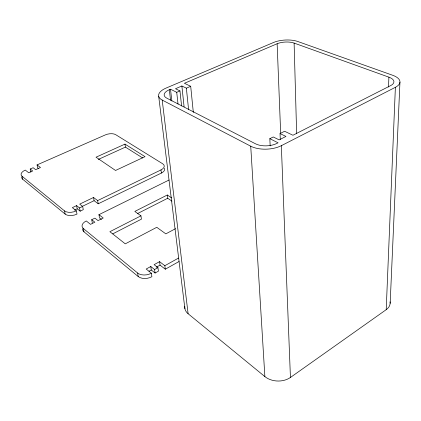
<?xml version="1.0" encoding="UTF-8"?>
<svg xmlns="http://www.w3.org/2000/svg" width="421" height="421" viewBox="0 0 421 421"><rect width="100%" height="100%" fill="white"/><g stroke="black" fill="none" stroke-linecap="round" stroke-linejoin="round"><path stroke-width="0.63" d="M388.53 87.015L388.893 77.164L294.111 43.079A12.12 4.836 -3.1 0 0 277.144 43.742L184.414 83.29L190.697 86.3L193.323 112.418M386.204 309.682L395.382 87.31A19.887 8.52 0.3 0 0 392.677 75.27L297.773 41.495A17.319 6.91 -3.1 0 0 273.634 42.447L166.053 88.084A18.65 8.299 -6.4 0 0 162.196 100.056L188.108 313.729L264.872 376.59A17.85 13.235 1.7 0 0 290.437 377.463L386.204 309.682A16.898 10.951 6.5 0 0 390.099 301.841M390.162 303.288L399.95 82.148M82.716 228.687A9.015 5.157 -11.5 0 0 83.974 231.803L138.214 276.539A9.82 6.215 -9.3 0 0 151.897 276.708L151.381 273.197L146.192 269.035L150.765 266.509L151.276 269.998L155.081 273.034L158.428 271.161L157.938 267.661L154.112 264.662L159.58 261.646L160.064 265.125L165.3 269.203L179.062 261.499M159.58 261.646L164.827 265.704L178.525 258.073M148.997 271.261L151.276 269.998M156.249 267.24L160.064 265.125M150.765 266.509L154.575 269.529L157.938 267.661M175.578 228.656L165.827 233.86L156.77 227.303L125.279 243.843L109.881 231.697L140.94 215.841L141.43 219.146L112.802 233.839M162.196 100.056L250.727 146.198A21.334 10.614 -2.8 0 0 281.333 145.682L395.382 87.31M137.641 213.521L167.711 198.259L172.015 201.133M171.61 197.875L167.3 195.012L134.825 211.416L140.94 215.841M270.171 145.903L269.829 138.683L273.25 136.967L279.144 139.877L285.948 136.43L280.039 133.568L280.275 139.467M280.039 133.568L284.622 131.268L292.942 135.252L390.693 85.584A13.919 5.962 0.3 0 0 388.893 77.164M92.331 222.988L91.72 219.704L94.893 218.136L98.04 220.604L103.234 218.015L98.935 214.684L169.068 180.009M21.755 177.283A8.088 4.036 -12.8 0 0 22.655 179.214L65.187 214.121A8.704 4.768 -12 0 0 77.006 214.1L76.369 210.863L72.349 207.648L76.59 205.611L77.217 208.832L80.174 211.174L83.284 209.663L82.669 206.443L79.701 204.122L93.525 197.481L97.64 200.575L98.214 203.785L161.385 173.063A8.12 4.263 -7.5 0 0 164.432 168.279M74.575 210.105L77.217 208.832M82.042 206.5L94.104 200.68L98.214 203.785M76.59 205.611L79.548 207.948L82.669 206.443M97.64 200.575L160.98 169.926A8.136 4.242 -7.5 0 0 162.695 163.785L115.696 134.673A7.562 3.636 -9.1 0 0 105.392 134.878L37.059 164.9L37.716 167.921L38.695 168.679M98.319 159.433L125.426 147.108L142.677 157.97M124.974 144.108L96.02 157.201L115.543 170.463L145.035 156.649L124.974 144.108L125.426 147.108M30.886 172.052L30.207 169.016L33.154 167.721L35.648 169.674L40.479 167.537L37.059 164.9M269.829 138.683L278.086 142.798L276.834 143.435A14.935 7.431 -2.8 0 1 255.515 143.803L166.711 98.109A13.056 5.81 -6.4 0 1 169.337 89.72L170.505 89.22L176.725 92.32L179.956 90.931L181.577 105.955M179.956 90.931L175.489 88.726L181.877 85.995L186.366 88.168L190.697 86.3M101.429 219.441L99.524 217.952L98.935 214.684M30.207 169.016L32.696 170.979L28.665 172.763L25.292 170.073A8.104 4.021 -12.8 0 0 21.95 176.157L22.655 179.214M91.72 219.704L94.857 222.188L90.515 224.356L86.268 220.946A9.036 5.136 -11.4 0 0 83.332 228.492L83.974 231.803M21.95 176.157L64.524 210.895L65.187 214.121M83.332 228.492L137.662 273.04A9.846 6.194 -9.3 0 0 151.381 273.197M79.548 207.948L80.174 211.174M93.525 197.481L94.104 200.68M137.662 273.04L138.214 276.539M154.575 269.529L155.081 273.034M164.827 265.704L165.3 269.203M160.98 169.926L161.385 173.063M167.3 195.012L167.711 198.259M158.691 96.325L184.903 308.725M170.505 89.22L171.852 100.961M169.337 89.72L170.542 100.161M176.725 92.32L178.025 104.055M181.877 85.995L184.103 106.897M186.366 88.168L188.597 109.744M250.727 146.198L264.872 376.59M281.333 145.682L290.437 377.463M277.144 43.742L280.691 133.767M294.111 43.079L296.652 133.794M76.369 210.863A8.725 4.752 -11.9 0 1 64.524 210.895M188.108 313.729A15.893 10.783 -5.9 0 1 184.808 306.377"/></g></svg>
